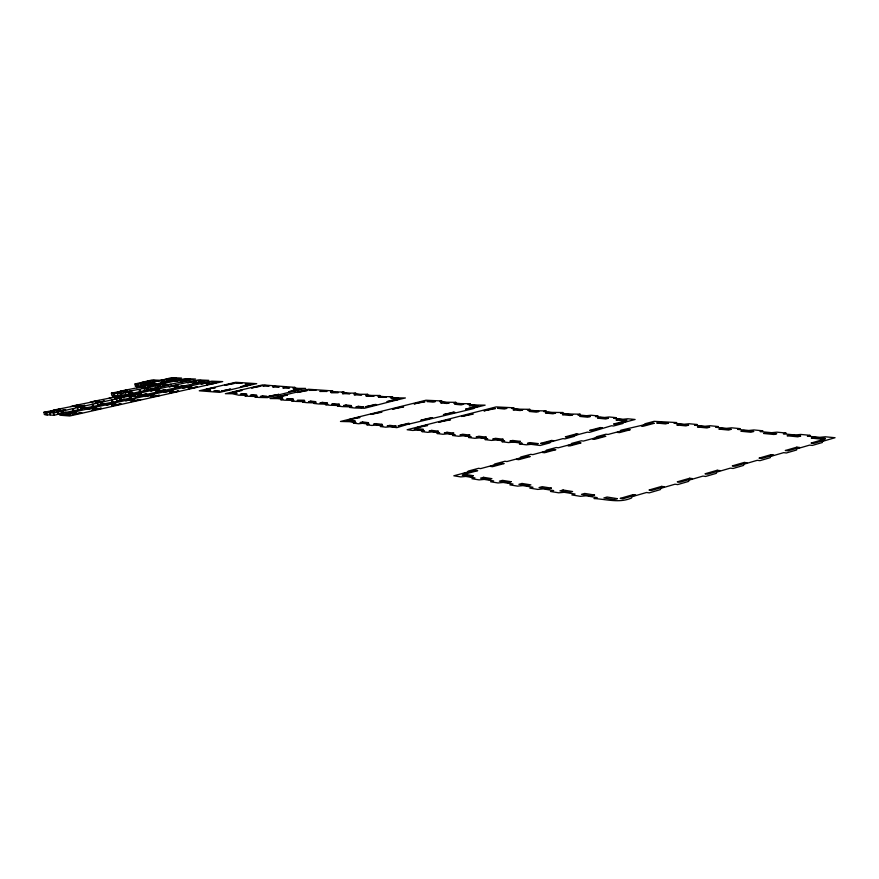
<?xml version="1.0" encoding="UTF-8"?>
<svg xmlns="http://www.w3.org/2000/svg" width="879" height="879" viewBox="0 0 879 879"><rect width="100%" height="100%" fill="white"/><g stroke="black" fill="none" stroke-linecap="round" stroke-linejoin="round"><path stroke-width="1.32" d="M186.557 381.025L161.923 385.991L170.955 384.31M168.372 385.024L160.121 387.145L157.396 386.837M122.148 395.66L125.719 396.121L120.038 396.132L158.077 387.595L157.693 385.387L154.528 385.035L147.562 384.925L139.267 387.035M132.52 390.759L123.324 392.473L148.463 387.408L148.848 389.628M150.342 385.485L162.527 382.53L162.154 380.354L152.177 379.959L135.025 383.969L135.399 386.134L141.332 386.145L140.948 383.969L135.025 383.969M163.461 379.728L171.449 377.695L181.535 378.069L164.527 382.09L161.846 381.805M97.679 405.164L120.302 400.637L121.533 400.044L121.137 397.769L132.257 395.429L135.86 395.891L130.158 395.891M62.684 410.669L63.101 412.987L54.004 415.327L44.368 414.558L43.95 412.251L53.586 412.998L121.137 397.769M140.948 383.969L144.914 384.409L153.111 382.332L153.484 384.508M81.89 408.658L100.997 404.911L102.272 404.307L101.865 402.022M121.346 393.671L121.741 395.902L114.841 395.737L111.82 395.341L111.435 393.133L121.346 393.671L129.85 391.496L130.235 393.726M111.93 397.297L120.544 395.089L130.696 395.649L131.092 397.923L116.984 400.89M57.179 414.13L81.472 409.24L82.791 408.625L82.384 406.318M120.764 391.089L145.705 386.068L136.641 387.76M92.767 401.516L118.533 396.308L109.183 398.055M73.396 405.779L99.404 400.516L89.977 402.285M53.817 410.086L80.077 404.779L70.573 406.548M61.365 412.888L65.98 412.185M81.033 408.526L85.626 407.834M100.492 404.219L105.051 403.538M119.731 399.967L122.17 399.429M157.693 385.387L141.969 388.386L151.089 386.683M158.407 386.617L160.45 386.167L156.836 385.76M151.144 388.518L153.188 388.068M43.95 412.251L60.53 409.076L50.949 410.878M128.455 393.66L132.905 392.99L129.345 393.77M144.42 390.452L151.474 388.903M126.4 396.099L198.247 379.937L208.883 380.354L135.41 396.934L131.345 396.407M157.077 381.112L169.735 378.783L160.934 380.42M135.399 386.134L137.981 385.573M162.154 380.354L146.749 383.288L155.682 381.618M162.835 381.585L164.834 381.145L161.264 380.772M111.435 393.133L127.235 390.111L118.094 391.825M152.485 384.288L156.055 383.793L152.605 384.552M155.176 385.529L185.216 378.64L195.577 379.036L180.129 381.98L189.106 380.31M160.736 382.332L162.527 382.53M154.902 387.232L158.077 387.595M140.157 385.672L142.486 385.947M129.29 397.693L131.092 397.923M123.379 399.154L124.28 399.275M46.818 412.734L47.235 415.042M45.587 412.526L46.005 414.833M61.321 411.295L61.739 413.613M58.014 412.02L58.432 414.339M53.586 412.998L54.004 415.327M49.85 412.383L50.268 414.69M81.066 406.933L81.472 409.24M77.791 407.658L78.198 409.966M73.418 408.625L73.825 410.932M72.561 408.493L72.979 410.801M100.591 402.615L100.997 404.911M97.349 403.34L97.756 405.626M93.02 404.296L93.427 406.592M92.152 404.164L92.559 406.461M119.907 398.352L120.302 400.637M117.412 393.166L117.797 395.396M116.698 399.066L117.094 401.34M114.457 393.517L114.841 395.737M113.16 393.352L113.545 395.572M112.424 400.011L112.82 402.296M111.534 399.89L111.93 402.175M140.08 389.551L140.453 391.781M139.179 389.452L139.563 391.671M138.058 384.31L138.432 386.485M136.761 384.167L137.135 386.331M128.653 392.067L129.037 394.297M125.521 392.748L125.917 394.99M151.99 382.87L152.364 385.046M148.958 383.53L149.331 385.705M147.309 387.969L147.683 390.188M144.914 384.409L145.288 386.595M144.211 388.65L144.595 390.869M822.37 441.401L822.337 442.511L812.372 445.411L809.581 445.126L796.671 448.872L796.561 450.004L786.408 452.96L783.639 452.652L770.498 456.476L770.312 457.64L759.972 460.651L757.226 460.321L743.843 464.211L743.579 465.42L733.053 468.474L730.328 468.133L716.693 472.1L716.352 473.331L705.617 476.451L702.936 476.099L689.037 480.132L688.609 481.406L677.676 484.582L675.017 484.208L660.865 488.317L660.338 489.625L649.207 492.866L646.57 492.471L632.155 496.657L631.529 498.008C619.464 503.337 606.543 499.261 593.984 498.536L597.215 497.602L586.029 495.8L580.371 496.327L571.855 494.943L575.053 494.031L564.252 492.295L558.714 492.811L550.485 491.471L553.649 490.581L543.222 488.911L537.783 489.416L529.839 488.12L532.971 487.252L522.895 485.626L517.566 486.131L509.886 484.889L512.984 484.032L503.227 482.461L498.008 482.956L490.581 481.758L493.646 480.923L484.208 479.396L479.099 479.89L471.902 478.725L474.935 477.901L465.793 476.429L460.783 476.912L453.817 475.792L467.254 472.188L468.243 471.078L478.594 468.309L480.593 468.617L493.822 465.068L494.723 463.991L504.898 461.266L506.941 461.552L519.95 458.069L520.775 457.014L530.784 454.344L532.85 454.619L545.639 451.191L546.397 450.158L556.253 447.521L558.341 447.785L570.921 444.411L571.603 443.412L581.305 440.818L583.414 441.071L595.808 437.753L596.412 436.775L605.95 434.226L608.092 434.457L620.288 431.193L620.827 430.238L644.384 424.744L644.856 423.81L654.097 421.338L676.676 422.546L674.017 423.26L684.203 424.249L689.158 423.744L697.223 424.513L694.553 425.249L705.057 426.26L710.1 425.744L718.418 426.546L715.715 427.293L726.548 428.337L731.691 427.82L740.272 428.644L737.558 429.391L748.732 430.479L753.973 429.952L762.829 430.798L760.082 431.567L771.63 432.688L776.97 432.16L786.123 433.028L783.354 433.819L795.275 434.973L800.725 434.435L810.185 435.336L807.394 436.138L819.711 437.324L825.282 436.786L835.05 437.72L822.37 441.401M623.321 422.612L622.793 423.524L613.531 425.985L611.432 425.766L589.446 432.38L587.37 432.149L575.207 435.38L574.547 436.336L564.988 438.874L562.934 438.632L550.573 441.917L549.847 442.895L540.135 445.477L531.07 444.334L526.301 444.818L519.379 443.939L522.137 443.214L513.336 442.115L508.655 442.587L501.931 441.73L504.667 441.016L496.119 439.95L491.515 440.423L484.988 439.588L487.702 438.885L479.396 437.852L474.88 438.313L468.529 437.511L471.21 436.819L463.145 435.808L458.706 436.27L452.531 435.49L455.19 434.808L447.356 433.819L442.983 434.281L436.984 433.523L439.621 432.853L431.996 431.897L427.688 432.347L421.854 431.6L424.469 430.952L417.042 430.018L412.811 430.457L407.142 429.743L496.119 406.911L514.05 407.801L511.578 408.416L519.467 409.185L529.949 409.328L527.466 409.966L535.564 410.746L546.277 410.911L543.771 411.548L552.1 412.361L563.065 412.526L560.538 413.174L569.098 414.009L580.316 414.196L577.767 414.855L586.568 415.712L591.106 415.24L598.061 415.91L595.501 416.58L604.543 417.459L609.158 416.976L616.322 417.668L613.729 418.349L623.046 419.261L627.738 418.778L635.11 419.481L623.321 422.612M474.177 407.867L473.385 408.647L406.823 424.59L396.901 427.644L389.847 426.765L385.738 427.194L380.332 426.513L382.881 425.886L376.014 425.018L371.96 425.458L366.697 424.788L369.224 424.172L362.533 423.326L358.544 423.755L353.413 423.107L355.918 422.491L349.392 421.678L340.47 421.47L425.963 400.231L441.983 400.978L439.621 401.56L446.576 402.23L456.003 402.329L453.619 402.923L460.75 403.615L470.386 403.725L467.969 404.318L475.286 405.032L485.131 405.153L474.177 407.867M394.913 400.472L364.499 408.263L354.446 407.977L349.633 407.438L351.996 406.878L342.151 406.603L337.448 406.076L339.788 405.527L330.141 405.263L325.549 404.747L327.878 404.197L318.418 403.955L313.935 403.45L316.231 402.912L306.969 402.67L302.585 402.186L304.87 401.648L295.773 401.417L291.487 400.945L293.762 400.417L284.84 400.198L280.654 399.736L282.895 399.209L277.566 398.616L270.051 398.55L308.573 389.265L332.811 390.902L330.603 391.419L336.261 391.979L344.216 392.012L341.986 392.539L347.787 393.1L355.885 393.144L353.644 393.671L359.566 394.253L367.829 394.308L365.565 394.847L371.63 395.44L380.058 395.495L377.772 396.033L383.98 396.649L392.561 396.715L390.265 397.264L396.627 397.879L405.384 397.956L394.913 400.472M295.871 390.661L267.304 397.627L258.789 397.44L254.822 396.989L257.031 396.484L248.658 396.308L244.78 395.869L246.966 395.374L238.758 395.198L232.287 393.737L225.343 393.693L262.634 384.903L295.102 387.386L292.949 387.87L298.19 388.386L305.661 388.408L295.871 390.661M247.296 385.793L219.717 392.364L199.258 390.792L235.792 382.288L256.723 383.673L247.296 385.793M213.476 383.651L69.738 415.987L59.816 415.196L211.773 381.167L222.706 381.596L213.476 383.651M617.289 498.646L614.047 499.591L603.862 497.953L607.081 497.02L617.289 498.646M825.249 438.401L822.436 439.214L811.383 438.138L814.185 437.335L825.249 438.401M633.067 494.657L620.2 498.382L622.782 498.8L635.671 495.053L633.067 494.657M661.645 486.373L649.01 490.032L651.636 490.427L664.282 486.746L661.645 486.373M689.685 478.242L677.291 481.835L679.939 482.208L692.355 478.605L689.685 478.242M717.22 470.265L705.046 473.792L707.727 474.144L719.912 470.606L717.22 470.265M744.238 462.431L732.295 465.892L734.998 466.222L746.952 462.75L744.238 462.431M770.773 454.74L759.038 458.135L761.774 458.453L773.52 455.047L770.773 454.74M796.824 447.18L785.299 450.52L788.056 450.817L799.593 447.477L796.824 447.18M822.414 439.764L811.097 443.049L813.877 443.324L825.205 440.038L822.414 439.764M594.545 495.02L591.336 495.943L581.502 494.361L584.689 493.449L594.545 495.02M800.593 436.017L797.802 436.819L787.112 435.775L789.891 434.973L800.593 436.017M563.076 490.01L559.923 490.9L569.416 492.416L572.592 491.526L563.076 490.01M766.389 432.699L763.631 433.479L773.97 434.49L776.739 433.699L766.389 432.699M551.386 488.142L548.243 489.021L539.069 487.548L542.189 486.68L551.386 488.142M753.644 431.468L750.908 432.237L740.887 431.259L743.623 430.49L753.644 431.468M522.005 483.461L518.907 484.307L527.785 485.735L530.894 484.878L522.005 483.461M721.571 428.359L718.857 429.106L728.559 430.051L731.284 429.304L721.571 428.359M511.073 481.714L508.007 482.56L499.415 481.187L502.48 480.352L511.073 481.714M709.606 427.194L706.914 427.941L697.497 427.018L700.189 426.282L709.606 427.194M483.582 477.33L480.549 478.154L488.856 479.484L491.899 478.659L483.582 477.33M679.467 424.271L676.797 424.996L685.917 425.886L688.598 425.161L679.467 424.271M473.341 475.704L470.331 476.517L462.288 475.22L465.288 474.418L473.341 475.704M668.216 423.184L665.557 423.898L656.712 423.041L659.349 422.327L668.216 423.184M475.682 470.353L463.782 473.539L465.782 473.858L477.693 470.661L475.682 470.353M502.14 463.266L490.438 466.397L492.46 466.694L504.172 463.552L502.14 463.266M528.158 456.289L516.643 459.376L518.698 459.662L530.224 456.564L528.158 456.289M553.748 449.433L542.431 452.465L544.508 452.74L555.847 449.696L553.748 449.433M578.931 442.675L567.79 445.664L569.9 445.928L581.052 442.928L578.931 442.675M603.708 436.039L592.754 438.973L594.885 439.225L605.851 436.281L603.708 436.039M628.1 429.501L617.311 432.391L619.464 432.622L630.265 429.732L628.1 429.501M652.097 423.074L641.472 425.919L643.659 426.139L654.284 423.282L652.097 423.074M530.235 442.62L527.477 443.346L535.465 444.345L538.234 443.609L530.235 442.62M618.629 419.294L616.025 419.986L624.365 420.81L626.98 420.118L618.629 419.294M551.649 440.456L540.629 443.368L542.651 443.62L553.682 440.698L551.649 440.456M576.184 433.951L565.329 436.83L567.373 437.061L578.239 434.182L576.184 433.951M600.324 427.557L589.644 430.38L591.71 430.611L602.412 427.776L600.324 427.557M624.101 421.261L613.586 424.041L615.674 424.26L626.2 421.459L624.101 421.261M520.379 441.39L517.632 442.115L509.875 441.148L512.6 440.434L520.379 441.39M608.334 418.294L605.741 418.975L597.643 418.173L600.225 417.503L608.334 418.294M503.03 439.236L500.316 439.95L492.778 439.006L495.492 438.302L503.03 439.236M590.227 416.525L587.655 417.195L579.788 416.426L582.348 415.756L590.227 416.525M486.197 437.149L483.505 437.841L476.176 436.929L478.868 436.237L486.197 437.149M572.625 414.811L570.075 415.47L562.417 414.712L564.955 414.064L572.625 414.811M469.825 435.116L467.156 435.797L460.047 434.907L462.706 434.226L469.825 435.116M555.506 413.141L552.979 413.789L545.529 413.053L548.056 412.405L555.506 413.141M446.993 432.281L444.356 432.94L451.279 433.808L453.927 433.138L446.993 432.281M531.597 410.801L529.103 411.438L536.355 412.152L538.86 411.515L531.597 410.801M431.721 430.38L429.106 431.04L435.83 431.875L438.456 431.215L431.721 430.38M515.588 409.24L513.116 409.867L520.17 410.559L522.653 409.933L515.588 409.24M425.985 425.337L415.701 427.908L427.623 425.535L425.985 425.337M448.894 419.602L438.753 422.14L450.553 419.788L448.894 419.602M471.485 413.954L461.486 416.459L473.166 414.13L471.485 413.954M493.756 408.383L483.9 410.856L495.459 408.559L493.756 408.383M416.855 428.534L414.262 429.183L420.81 429.996L423.403 429.348L416.855 428.534M499.997 407.713L497.547 408.328L504.414 409.01L506.875 408.394L499.997 407.713M396.022 426.106L393.462 426.744L387.243 425.963L389.782 425.326L396.022 426.106M478.187 405.735L475.759 406.329L469.21 405.691L471.627 405.087L478.187 405.735M408.263 423.359L398.088 425.886L409.845 423.557L408.263 423.359M430.941 417.734L420.898 420.228L432.545 417.921L430.941 417.734M453.3 412.185L443.401 414.646L454.937 412.361L453.3 412.185M475.363 406.713L465.595 409.142L477.011 406.878L475.363 406.713M382.09 424.37L379.563 424.996L373.498 424.238L376.014 423.612L382.09 424.37M463.552 404.296L461.134 404.889L454.762 404.263L457.168 403.681L463.552 404.296M362.598 421.942L360.093 422.557L366.005 423.293L368.521 422.689L362.598 421.942M443.06 402.296L440.676 402.879L446.895 403.494L449.279 402.912L443.06 402.296M358.467 417.36L348.611 419.755L359.907 417.536L358.467 417.36M380.431 412.031L370.707 414.394L381.893 412.196L380.431 412.031M402.11 406.779L392.506 409.109L403.593 406.933L402.11 406.779M423.502 401.593L414.031 403.89L425.007 401.736L423.502 401.593M349.523 420.316L347.04 420.92L352.809 421.645L355.292 421.041L349.523 420.316M429.304 400.956L426.941 401.527L433.006 402.121L435.369 401.549L429.304 400.956M358.291 406.329L355.929 406.9L361.478 407.515L363.851 406.944L358.291 406.329M393.342 397.945L391.023 398.506L396.715 399.066L399.033 398.506L393.342 397.945M375.19 404.472L365.741 406.735L376.608 404.615L375.19 404.472M396.264 399.418L386.925 401.659L397.693 399.56L396.264 399.418M339.283 404.252L336.954 404.801L331.658 404.219L333.987 403.67L339.283 404.252M373.894 396.044L366.191 396.044L373.894 396.044M345.996 404.988L343.645 405.538L349.073 406.142L351.424 405.582L345.996 404.988M380.75 396.715L378.464 397.264L386.31 397.264L380.75 396.715M322.263 402.384L319.956 402.923L325.12 403.494L327.438 402.945L322.263 402.384M356.456 394.33L354.204 394.858L361.763 394.847L356.456 394.33M304.552 400.439L297.344 400.417L304.552 400.439M338.327 392.55L331.031 392.561L338.327 392.55M310.803 401.121L308.518 401.659L315.858 401.681L310.803 401.121M344.722 393.177L342.48 393.704L349.908 393.682L344.722 393.177M288.664 398.692L286.422 399.22L293.498 399.22L288.664 398.692M322.055 390.946L319.846 391.463L326.999 391.43L322.055 390.946M278.841 394.385L268.864 396.286L278.841 394.385M298.552 389.847L288.653 391.737L298.552 389.847M286.202 395.023L277.325 397.066L287.378 395.143L286.202 395.023M306.002 390.452L297.234 392.473L307.2 390.573L306.002 390.452M277.973 397.517L275.742 398.033L282.697 398.033L277.973 397.517M311.089 389.869L308.903 390.375L315.935 390.342L311.089 389.869M252.471 394.869L250.284 395.363L256.943 395.363L252.471 394.869M284.972 387.441L282.818 387.936L289.554 387.892L284.972 387.441M262.601 395.979L260.393 396.484L267.183 396.484L262.601 395.979M295.355 388.463L293.19 388.957L300.047 388.925L295.355 388.463M232.858 392.715L230.705 393.199L237.143 393.177L232.858 392.715M264.854 385.463L262.733 385.947L269.249 385.892L264.854 385.463M242.56 393.781L240.385 394.275L246.933 394.253L242.56 393.781M274.797 386.441L272.666 386.925L279.291 386.881L274.797 386.441M215.674 390.847L213.553 391.32L219.805 391.298L215.674 390.847M247.23 383.749L245.142 384.222L251.46 384.167L247.23 383.749M229.88 389.199L221.387 391.111L230.924 389.309L229.88 389.199M248.845 384.925L240.439 386.815L249.911 385.035L248.845 384.925M240.901 390.353L232.331 392.287L241.978 390.463L240.901 390.353M260.041 386.024L251.559 387.936L261.129 386.134L260.041 386.024M214.465 387.562L206.082 389.441L215.476 387.672L214.465 387.562M233.199 383.365L224.892 385.222L234.221 383.475L233.199 383.365M206.532 389.837L204.422 390.309L210.575 390.287L206.532 389.837M237.846 382.826L235.77 383.288L241.989 383.233L237.846 382.826M146.661 393.968L137.355 395.715L146.661 393.968M165.417 389.815L156.187 391.551L165.417 389.815M183.964 385.716L174.811 387.43L183.964 385.716M202.324 381.651L193.237 383.354L202.324 381.651M75.704 411.844L66.881 413.8L76.572 411.976L75.704 411.844M95.393 407.471L86.669 409.405L96.272 407.603L95.393 407.471M114.874 403.142L106.249 405.065L115.775 403.274L114.874 403.142M134.146 398.868L125.609 400.769L135.058 398.989L134.146 398.868M153.199 394.638L144.76 396.517L154.133 394.759L153.199 394.638M172.053 390.463L163.703 392.309L172.998 390.562L172.053 390.463M190.71 386.32L182.447 388.155L191.677 386.419L190.71 386.32M209.169 382.222L200.983 384.035L210.147 382.321L209.169 382.222M67.057 414.251L64.837 414.745L70.496 414.811L67.057 414.251M213.696 381.695L211.652 382.145L217.64 382.09L213.696 381.695M80.912 412.669L72.034 414.635L81.78 412.8L80.912 412.669M100.711 408.263L91.932 410.207L101.601 408.394L100.711 408.263M120.291 403.9L111.611 405.834L121.203 404.032L120.291 403.9M139.662 399.593L131.081 401.505L140.585 399.714L139.662 399.593M158.813 395.33L150.331 397.22L159.758 395.451L158.813 395.33M177.767 391.111L169.372 392.979L178.734 391.221L177.767 391.111M196.522 386.947L188.216 388.793L197.489 387.046L196.522 386.947M215.069 382.815L206.851 384.65L216.058 382.914L215.069 382.815M164.571 383.618L156.495 385.387L165.483 383.716L164.571 383.618M182.612 379.651L174.624 381.409L183.535 379.75L182.612 379.651M186.985 379.135L184.997 379.574L190.71 379.508L186.985 379.135M51.092 411.317L48.883 411.801L54.399 411.855L51.092 411.317M64.716 409.746L55.926 411.68L65.562 409.878L64.716 409.746M84.351 405.406L75.649 407.329L85.219 405.538L84.351 405.406M103.777 401.121L95.174 403.021L104.656 401.242L103.777 401.121M122.983 396.879L114.479 398.758L123.884 397L122.983 396.879M140.31 393.188L131.96 395.023L141.211 393.298L140.31 393.188M158.945 389.067L150.683 390.891L159.868 389.177L158.945 389.067M177.382 385.002L169.218 386.804L178.316 385.101L177.382 385.002M195.632 380.97L187.546 382.761L196.588 381.068L195.632 380.97M200.093 380.453L198.072 380.893L203.917 380.827L200.093 380.453M149.496 380.959L141.486 382.706L150.375 381.057L149.496 380.959M141.794 383.068L139.783 383.508L145.299 383.453L141.794 383.068M153.814 380.453L151.814 380.882L157.363 380.827L153.814 380.453M173.141 378.179L171.174 378.607L176.745 378.541L173.141 378.179M174.229 379.234L166.274 380.981L175.13 379.332L174.229 379.234M118.357 392.21L116.281 392.66L121.84 392.649L118.357 392.21M149.221 385.452L147.178 385.892L152.814 385.848L149.221 385.452"/></g></svg>
